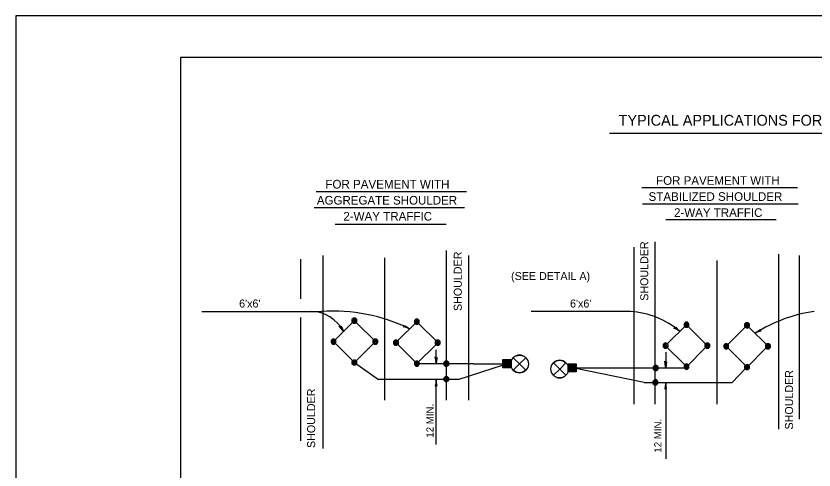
# Model space of a CAD drawing. Extents: x 0 to 2.83, y 0 to 1.83.
# Drawn here: x 0 to 0.807, y 1.374 to 1.833 of the extents above; entities that cross this region are included whole.
import ezdxf

# ---------------------------------------------------------------- set-up
doc = ezdxf.new("R2010")
doc.units = 0
for name, color, linetype in [('RD_Pr_Roadway_Dimensions', 7, 'Continuous'), ('RD_Pr_Roadway_Notes', 7, 'Continuous'), ('SH_General_Details', 7, 'Continuous'), ('SH_Printer_Plotting_Border', 7, 'Continuous')]:
    doc.layers.add(name, color=color, linetype=linetype)

msp = doc.modelspace()

# ---------------------------------------------------------------- linework, layer by layer
at = {"layer": 'RD_Pr_Roadway_Dimensions'}
for p, q in [((0.42474, 1.48201), (0.42474, 1.49591)), ((0.65673, 1.49366), (0.65673, 1.4778)), ((0.42474, 1.40011), (0.42474, 1.46588)), ((0.65673, 1.46299), (0.65673, 1.38574))]:
    msp.add_line(p, q, dxfattribs=at)
for points in [[(0.4247, 1.48813), (0.42559, 1.48796), (0.42519, 1.48532), (0.42474, 1.48201), (0.4243, 1.48559), (0.42371, 1.48871), (0.4247, 1.48813), (0.42528, 1.48791), (0.42474, 1.48425), (0.42403, 1.48822), (0.42483, 1.48764), (0.4247, 1.48599), (0.42447, 1.4876)], [(0.65668, 1.48392), (0.65757, 1.48374), (0.65717, 1.4811), (0.65673, 1.4778), (0.65628, 1.48137), (0.6557, 1.4845), (0.65668, 1.48392), (0.65726, 1.48369), (0.65673, 1.48003), (0.65601, 1.48401), (0.65682, 1.48343), (0.65668, 1.48177), (0.65646, 1.48338)], [(0.42465, 1.45967), (0.42559, 1.4599), (0.42519, 1.46249), (0.42474, 1.46588), (0.42425, 1.46231), (0.42372, 1.45909), (0.42465, 1.45967), (0.42528, 1.45994), (0.42474, 1.4636), (0.42403, 1.45963), (0.42483, 1.46021), (0.4247, 1.46186), (0.42448, 1.46025)], [(0.65664, 1.45678), (0.65758, 1.457), (0.65717, 1.45959), (0.65673, 1.46299), (0.65624, 1.45941), (0.6557, 1.45619), (0.65664, 1.45678), (0.65726, 1.45704), (0.65673, 1.46071), (0.65601, 1.45673), (0.65682, 1.45731), (0.65668, 1.45896), (0.65646, 1.45736)]]:
    msp.add_lwpolyline(points, dxfattribs=at)
at = {"layer": 'RD_Pr_Roadway_Notes'}
for p, q in [((0.59973, 1.71489), (1.18068, 1.71489)), ((0.30334, 1.65588), (0.45523, 1.65588)), ((0.63264, 1.66002), (0.78995, 1.66002)), ((0.30144, 1.63975), (0.45333, 1.63975)), ((0.63335, 1.64343), (0.79066, 1.64343)), ((0.32262, 1.62288), (0.43467, 1.62288)), ((0.65684, 1.62776), (0.7682, 1.62776)), ((0.18783, 1.5348), (0.30896, 1.5348)), ((0.62098, 1.5348), (0.52059, 1.5348))]:
    msp.add_line(p, q, dxfattribs=at)
for points in [[(0.32771, 1.51986), (0.32855, 1.52019), (0.32964, 1.51776), (0.33105, 1.51473), (0.32874, 1.5175), (0.32657, 1.51982), (0.32771, 1.51986), (0.32832, 1.51999), (0.32984, 1.51661), (0.32709, 1.51957), (0.32809, 1.51952), (0.32886, 1.51806), (0.32781, 1.51929)], [(0.39224, 1.51978), (0.39277, 1.52052), (0.395, 1.51906), (0.39783, 1.51728), (0.39439, 1.51836), (0.3913, 1.51913), (0.39224, 1.51978), (0.39268, 1.52022), (0.39579, 1.51821), (0.39188, 1.51921), (0.39274, 1.5197), (0.39419, 1.51889), (0.39263, 1.51935)], [(0.66611, 1.51832), (0.6668, 1.51891), (0.66863, 1.51697), (0.67096, 1.51458), (0.66787, 1.51643), (0.66505, 1.5179), (0.66611, 1.51832), (0.66665, 1.51864), (0.6692, 1.51596), (0.66563, 1.51784), (0.66658, 1.51812), (0.6678, 1.517), (0.6664, 1.51781)], [(0.75247, 1.51581), (0.75276, 1.51494), (0.75026, 1.514), (0.74716, 1.51277), (0.75006, 1.51491), (0.7525, 1.51695), (0.75247, 1.51581), (0.75256, 1.51519), (0.74911, 1.51386), (0.75222, 1.51644), (0.75211, 1.51545), (0.7506, 1.51476), (0.7519, 1.51574)]]:
    msp.add_lwpolyline(points, dxfattribs=at)
for centre, radius, start, end in [((0.31953, 1.35407), 0.18102, 64.37181, 93.34761), ((0.61472, 1.44741), 0.08761, 50.06032, 85.90486), ((0.83063, 1.37872), 0.15791, 98.74648, 121.91074)]:
    msp.add_arc(centre, radius, start, end, dxfattribs=at)
msp.add_ellipse((0.29989, 1.4977), major_axis=(-0.01802, 0.03296), ratio=0.945494, start_param=4.712389, end_param=5.793219, dxfattribs=at)
at = {"layer": 'SH_General_Details'}
for p, q in [((-0.00001, 1.83333), (-0.00001, 0)), ((2.83333, 1.83333), (-0.00001, 1.83333)), ((0.62495, 1.44094), (0.62495, 1.59982)), ((0.64617, 1.47978), (0.64617, 1.60495)), ((0.31045, 1.39616), (0.31045, 1.59126)), ((0.43517, 1.44495), (0.43517, 1.59619)), ((0.45767, 1.44495), (0.45767, 1.59128)), ((0.77088, 1.41572), (0.77088, 1.5925)), ((0.79206, 1.42598), (0.79206, 1.59128)), ((0.28799, 1.54733), (0.28799, 1.58758)), ((0.37279, 1.44495), (0.37279, 1.58881)), ((0.70855, 1.44094), (0.70855, 1.58637)), ((0.28799, 1.40409), (0.28799, 1.52876)), ((0.50269, 1.48795), (0.50899, 1.48163)), ((0.50899, 1.48163), (0.51531, 1.48793)), ((0.3421, 1.48309), (0.36634, 1.46588)), ((0.40514, 1.48201), (0.46207, 1.48201)), ((0.44696, 1.46588), (0.4948, 1.48152)), ((0.50899, 1.48163), (0.50267, 1.47533)), ((0.51529, 1.47531), (0.50899, 1.48163)), ((0.54958, 1.47654), (0.54327, 1.47024)), ((0.54328, 1.48286), (0.54958, 1.47654)), ((0.54958, 1.47654), (0.5559, 1.48284)), ((0.55588, 1.47023), (0.54958, 1.47654)), ((0.63492, 1.46303), (0.56251, 1.47777)), ((0.56712, 1.47782), (0.60174, 1.47782)), ((0.60174, 1.4778), (0.64427, 1.4778)), ((0.64803, 1.4778), (0.67595, 1.4778)), ((0.724, 1.46303), (0.7369, 1.47679)), ((0.64617, 1.46493), (0.64617, 1.4761)), ((0.44696, 1.46588), (0.36634, 1.46588)), ((0.63492, 1.46303), (0.64418, 1.46303)), ((0.64617, 1.44094), (0.64617, 1.46117)), ((0.64807, 1.46303), (0.724, 1.46303))]:
    msp.add_line(p, q, dxfattribs=at)
msp.add_lwpolyline([(0.16666, 1.79167), (2.79166, 1.79167), (2.79166, 0.04167), (0.16666, 0.04167)], close=True, dxfattribs=at)
for points in [[(0.3421, 1.48309), (0.3615, 1.50249), (0.3622, 1.50179), (0.36431, 1.50179), (0.36572, 1.50319), (0.36572, 1.50534), (0.36431, 1.50675), (0.3622, 1.50675), (0.36079, 1.50534), (0.36079, 1.50319), (0.3615, 1.50249), (0.36431, 1.50249), (0.36501, 1.50534), (0.36257, 1.50638), (0.3615, 1.50394), (0.36398, 1.50357), (0.36398, 1.50497), (0.3629, 1.50534), (0.36187, 1.50286), (0.36327, 1.50427), (0.34383, 1.52367), (0.34454, 1.52437), (0.34454, 1.52648), (0.34313, 1.52789), (0.34106, 1.52789), (0.33961, 1.52648), (0.33961, 1.52437), (0.34106, 1.52296), (0.34313, 1.52296), (0.34383, 1.52367), (0.34383, 1.52648), (0.34106, 1.52718), (0.34036, 1.52437), (0.3428, 1.5233), (0.3428, 1.52615), (0.34139, 1.52615), (0.34176, 1.52437), (0.3435, 1.52404), (0.3421, 1.52545), (0.3227, 1.50605), (0.32199, 1.50675), (0.31988, 1.50675), (0.31844, 1.50534), (0.31844, 1.50319), (0.31988, 1.50179), (0.32199, 1.50179), (0.3227, 1.50249), (0.3234, 1.50319), (0.3234, 1.50534), (0.3227, 1.50605), (0.31988, 1.50605), (0.31918, 1.50319), (0.32166, 1.50212), (0.3227, 1.50464), (0.32059, 1.50534), (0.32059, 1.50319), (0.32129, 1.50319), (0.32199, 1.50534), (0.32096, 1.50427), (0.34036, 1.48487), (0.33961, 1.48416), (0.33961, 1.48201), (0.34106, 1.48061), (0.34313, 1.48061), (0.34454, 1.48201), (0.34454, 1.48416), (0.34313, 1.48557), (0.34106, 1.48557), (0.34036, 1.48487), (0.34036, 1.48201), (0.34313, 1.48131), (0.34383, 1.48416), (0.34106, 1.48487), (0.34139, 1.48239), (0.3428, 1.48239), (0.34247, 1.48416), (0.34069, 1.48454), (0.3421, 1.48309)], [(0.40514, 1.48201), (0.42454, 1.50142), (0.42524, 1.50071), (0.42739, 1.50071), (0.4288, 1.50212), (0.4288, 1.50427), (0.42739, 1.50567), (0.42524, 1.50567), (0.42383, 1.50427), (0.42383, 1.50212), (0.42454, 1.50142), (0.42739, 1.50142), (0.42809, 1.50427), (0.42565, 1.50534), (0.42454, 1.50286), (0.42706, 1.50249), (0.42706, 1.50394), (0.42598, 1.50427), (0.42491, 1.50179), (0.42636, 1.50319), (0.40696, 1.52259), (0.40766, 1.5233), (0.40766, 1.52545), (0.40625, 1.52685), (0.4041, 1.52685), (0.4027, 1.52545), (0.4027, 1.5233), (0.4041, 1.52189), (0.40625, 1.52189), (0.40696, 1.52259), (0.40696, 1.52545), (0.4041, 1.52615), (0.4034, 1.5233), (0.40588, 1.52222), (0.40588, 1.52508), (0.40443, 1.52508), (0.40481, 1.5233), (0.40658, 1.52296), (0.40514, 1.52437), (0.38578, 1.50497), (0.38503, 1.50567), (0.38292, 1.50567), (0.38152, 1.50427), (0.38152, 1.50212), (0.38292, 1.50071), (0.38503, 1.50071), (0.38578, 1.50142), (0.38648, 1.50212), (0.38648, 1.50427), (0.38578, 1.50497), (0.38292, 1.50497), (0.38222, 1.50212), (0.3847, 1.50108), (0.38578, 1.50357), (0.38363, 1.50427), (0.38363, 1.50212), (0.38433, 1.50212), (0.38503, 1.50427), (0.384, 1.50319), (0.4034, 1.48383), (0.4027, 1.48309), (0.4027, 1.48098), (0.4041, 1.47957), (0.40625, 1.47957), (0.40766, 1.48098), (0.40766, 1.48309), (0.40625, 1.48454), (0.4041, 1.48454), (0.4034, 1.48383), (0.4034, 1.48098), (0.40625, 1.48028), (0.40696, 1.48309), (0.4041, 1.48383), (0.40443, 1.48131), (0.40588, 1.48131), (0.40555, 1.48309), (0.40373, 1.48346), (0.40514, 1.48201)], [(0.67768, 1.47891), (0.69707, 1.49831), (0.69778, 1.4976), (0.69993, 1.4976), (0.70134, 1.49901), (0.70134, 1.50116), (0.69993, 1.50257), (0.69778, 1.50257), (0.69637, 1.50116), (0.69637, 1.49901), (0.69707, 1.49831), (0.69993, 1.49831), (0.70063, 1.50116), (0.69819, 1.50224), (0.69707, 1.49975), (0.6996, 1.49938), (0.6996, 1.50083), (0.69852, 1.50116), (0.69745, 1.49868), (0.6989, 1.50009), (0.6795, 1.51948), (0.6802, 1.52019), (0.6802, 1.52234), (0.67879, 1.52375), (0.67664, 1.52375), (0.67523, 1.52234), (0.67523, 1.52019), (0.67664, 1.51878), (0.67879, 1.51878), (0.6795, 1.51948), (0.6795, 1.52234), (0.67664, 1.52304), (0.67594, 1.52019), (0.67842, 1.51911), (0.67842, 1.52197), (0.67697, 1.52197), (0.67734, 1.52019), (0.67912, 1.51986), (0.67768, 1.52126), (0.65832, 1.50186), (0.65757, 1.50257), (0.65546, 1.50257), (0.65406, 1.50116), (0.65406, 1.49901), (0.65546, 1.4976), (0.65757, 1.4976), (0.65832, 1.49831), (0.65902, 1.49901), (0.65902, 1.50116), (0.65832, 1.50186), (0.65546, 1.50186), (0.65476, 1.49901), (0.65724, 1.49797), (0.65832, 1.50046), (0.65617, 1.50116), (0.65617, 1.49901), (0.65687, 1.49901), (0.65757, 1.50116), (0.65654, 1.50009), (0.67594, 1.48073), (0.67523, 1.47998), (0.67523, 1.47787), (0.67664, 1.47647), (0.67879, 1.47647), (0.6802, 1.47787), (0.6802, 1.47998), (0.67879, 1.48143), (0.67664, 1.48143), (0.67594, 1.48073), (0.67594, 1.47787), (0.67879, 1.47717), (0.6795, 1.47998), (0.67664, 1.48073), (0.67697, 1.4782), (0.67842, 1.4782), (0.67809, 1.47998), (0.67627, 1.48035), (0.67768, 1.47891)], [(0.73893, 1.47841), (0.75833, 1.49781), (0.75903, 1.49711), (0.76118, 1.49711), (0.76259, 1.49852), (0.76259, 1.50067), (0.76118, 1.50208), (0.75903, 1.50208), (0.75762, 1.50067), (0.75762, 1.49852), (0.75833, 1.49781), (0.76118, 1.49781), (0.76188, 1.50067), (0.75944, 1.50174), (0.75833, 1.49926), (0.76085, 1.49889), (0.76085, 1.50034), (0.75977, 1.50067), (0.7587, 1.49819), (0.76015, 1.49959), (0.74075, 1.51899), (0.74145, 1.5197), (0.74145, 1.52185), (0.74004, 1.52325), (0.73789, 1.52325), (0.73649, 1.52185), (0.73649, 1.5197), (0.73789, 1.51829), (0.74004, 1.51829), (0.74075, 1.51899), (0.74075, 1.52185), (0.73789, 1.52255), (0.73719, 1.5197), (0.73967, 1.51862), (0.73967, 1.52147), (0.73822, 1.52147), (0.73859, 1.5197), (0.74037, 1.51937), (0.73893, 1.52077), (0.71957, 1.50137), (0.71882, 1.50208), (0.71671, 1.50208), (0.71531, 1.50067), (0.71531, 1.49852), (0.71671, 1.49711), (0.71882, 1.49711), (0.71957, 1.49781), (0.72027, 1.49852), (0.72027, 1.50067), (0.71957, 1.50137), (0.71671, 1.50137), (0.71601, 1.49852), (0.71849, 1.49748), (0.71957, 1.49997), (0.71742, 1.50067), (0.71742, 1.49852), (0.71812, 1.49852), (0.71882, 1.50067), (0.71779, 1.49959), (0.73719, 1.48024), (0.73649, 1.47949), (0.73649, 1.47738), (0.73789, 1.47597), (0.74004, 1.47597), (0.74145, 1.47738), (0.74145, 1.47949), (0.74004, 1.48094), (0.73789, 1.48094), (0.73719, 1.48024), (0.73719, 1.47738), (0.74004, 1.47668), (0.74075, 1.47949), (0.73789, 1.48024), (0.73822, 1.47771), (0.73967, 1.47771), (0.73934, 1.47949), (0.73752, 1.47986), (0.73893, 1.47841)], [(0.43666, 1.48014), (0.43664, 1.48016), (0.43735, 1.48086), (0.43735, 1.48297), (0.43594, 1.48438), (0.43387, 1.48438), (0.43242, 1.48297), (0.43242, 1.48086), (0.43387, 1.47945), (0.43594, 1.47945), (0.43664, 1.48016), (0.43664, 1.48297), (0.43387, 1.48367), (0.43317, 1.48086), (0.43561, 1.47978), (0.43561, 1.48264), (0.4342, 1.48264), (0.43457, 1.48086), (0.43631, 1.48053), (0.43491, 1.48194), (0.43478, 1.48181)], [(0.46207, 1.48192), (0.4922, 1.48192), (0.4922, 1.48601), (0.50043, 1.48601), (0.50043, 1.482)], [(0.50134, 1.48192), (0.50043, 1.48192), (0.50043, 1.47778), (0.4922, 1.47778), (0.4922, 1.48192), (0.49253, 1.48572), (0.5001, 1.48572), (0.5001, 1.47811), (0.49253, 1.47811), (0.49286, 1.48539), (0.49977, 1.48539), (0.49977, 1.47844), (0.49286, 1.47844), (0.49323, 1.48506), (0.49948, 1.48506), (0.49948, 1.47882), (0.49323, 1.47882), (0.49352, 1.48473), (0.49915, 1.48473), (0.49915, 1.47915), (0.49352, 1.47915), (0.49385, 1.4844), (0.49881, 1.4844), (0.49881, 1.47948), (0.49385, 1.47948), (0.49418, 1.48407), (0.49848, 1.48407), (0.49848, 1.47977), (0.49418, 1.47977), (0.49451, 1.48374), (0.49811, 1.48374), (0.49811, 1.4801), (0.49451, 1.4801), (0.49484, 1.48341), (0.49778, 1.48341), (0.49778, 1.48043), (0.49484, 1.48043), (0.49517, 1.48308), (0.49749, 1.48308), (0.49749, 1.48076), (0.49517, 1.48076), (0.49551, 1.48275), (0.49716, 1.48275), (0.49716, 1.48109), (0.49551, 1.48109), (0.49584, 1.48241), (0.49683, 1.48241), (0.49683, 1.48142), (0.496, 1.48142), (0.49617, 1.48208), (0.4965, 1.48208), (0.4965, 1.48175), (0.496, 1.48192)], [(0.55794, 1.47774), (0.55798, 1.47774), (0.55798, 1.48188), (0.56621, 1.48188), (0.56621, 1.47782)], [(0.56712, 1.47782), (0.56621, 1.47782), (0.56621, 1.47373), (0.55798, 1.47373), (0.55798, 1.47782), (0.55831, 1.48163), (0.56588, 1.48163), (0.56588, 1.47402), (0.55831, 1.47402), (0.5586, 1.4813), (0.56555, 1.4813), (0.56555, 1.47435), (0.5586, 1.47435), (0.55893, 1.48093), (0.56522, 1.48093), (0.56522, 1.47468), (0.55893, 1.47468), (0.55926, 1.4806), (0.56489, 1.4806), (0.56489, 1.47501), (0.55926, 1.47501), (0.55963, 1.48027), (0.56456, 1.48027), (0.56456, 1.47534), (0.55963, 1.47534), (0.55997, 1.47997), (0.56423, 1.47997), (0.56423, 1.47567), (0.55997, 1.47567), (0.5603, 1.47964), (0.5639, 1.47964), (0.5639, 1.476), (0.5603, 1.476), (0.56059, 1.47931), (0.56356, 1.47931), (0.56356, 1.47633), (0.56059, 1.47633), (0.56092, 1.47898), (0.56323, 1.47898), (0.56323, 1.47666), (0.56092, 1.47666), (0.56125, 1.47865), (0.5629, 1.47865), (0.5629, 1.477), (0.56125, 1.477), (0.56158, 1.47832), (0.56261, 1.47832), (0.56261, 1.47733), (0.56174, 1.47733), (0.56191, 1.47799), (0.56224, 1.47799), (0.56224, 1.47766), (0.56174, 1.47782)], [(0.64827, 1.47576), (0.64825, 1.47578), (0.64896, 1.47648), (0.64896, 1.47859), (0.64755, 1.48), (0.64548, 1.48), (0.64403, 1.47859), (0.64403, 1.47648), (0.64548, 1.47508), (0.64755, 1.47508), (0.64825, 1.47578), (0.64825, 1.47859), (0.64548, 1.4793), (0.64478, 1.47648), (0.64722, 1.47541), (0.64722, 1.47826), (0.64581, 1.47826), (0.64618, 1.47648), (0.64792, 1.47615), (0.64651, 1.47756), (0.64639, 1.47743)], [(0.43666, 1.46453), (0.43664, 1.46454), (0.43735, 1.46524), (0.43735, 1.46735), (0.43594, 1.46876), (0.43387, 1.46876), (0.43242, 1.46735), (0.43242, 1.46524), (0.43387, 1.46384), (0.43594, 1.46384), (0.43664, 1.46454), (0.43664, 1.46735), (0.43387, 1.46806), (0.43317, 1.46524), (0.43561, 1.46417), (0.43561, 1.46702), (0.4342, 1.46702), (0.43457, 1.46524), (0.43631, 1.46491), (0.43491, 1.46632), (0.43478, 1.46619)], [(0.64799, 1.46125), (0.64798, 1.46126), (0.64868, 1.46196), (0.64868, 1.46407), (0.64728, 1.46548), (0.64521, 1.46548), (0.64376, 1.46407), (0.64376, 1.46196), (0.64521, 1.46056), (0.64728, 1.46056), (0.64798, 1.46126), (0.64798, 1.46407), (0.64521, 1.46478), (0.6445, 1.46196), (0.64695, 1.46089), (0.64695, 1.46374), (0.64554, 1.46374), (0.64591, 1.46196), (0.64765, 1.46163), (0.64624, 1.46304), (0.64611, 1.46291)]]:
    msp.add_lwpolyline(points, dxfattribs=at)
for centre in [(0.50899, 1.48163), (0.54958, 1.47654)]:
    msp.add_circle(centre, 0.00892, dxfattribs=at)
for centre, start, end in [((0.50899, 1.48163), 44.92708, 134.92569), ((0.54958, 1.47654), 44.92708, 134.92569), ((0.50899, 1.48163), 224.91904, 314.92569), ((0.54958, 1.47654), 224.91904, 314.92569)]:
    msp.add_arc(centre, 0.00892, start, end, dxfattribs=at)
at = {"layer": 'SH_Printer_Plotting_Border'}
msp.add_lwpolyline([(-0.00001, 0), (2.83333, 0), (2.83333, 1.83333), (-0.00001, 1.83333)], close=True, dxfattribs=at)

# ---------------------------------------------------------------- texts
at = {"layer": 'RD_Pr_Roadway_Dimensions'}
for p in [(0.42208, 1.40449), (0.65236, 1.38938)]:
    msp.add_text(' 12 MIN.', height=0.007282, rotation=90, dxfattribs=at).set_placement(p)
at = {"layer": 'RD_Pr_Roadway_Notes'}
for s, height, p in [('TYPICAL APPLICATIONS FOR ', 0.0109076, (0.6091, 1.72246)), ('FOR PAVEMENT WITH', 0.0087114, (0.647, 1.66271)), ('FOR PAVEMENT WITH', 0.0087486, (0.31273, 1.65895)), ('STABILIZED SHOULDER', 0.0087486, (0.63936, 1.64645)), ('AGGREGATE SHOULDER', 0.0087114, (0.30412, 1.64273)), ('2-WAY TRAFFIC', 0.0087114, (0.66514, 1.63028)), ('2-WAY TRAFFIC', 0.0087486, (0.33088, 1.62652)), ('(SEE DETAIL A)', 0.0080815, (0.50043, 1.56647)), ("6'x6'", 0.008086, (0.22554, 1.53867)), ("6'x6'", 0.008086, (0.56002, 1.53867))]:
    msp.add_text(s, height=height, dxfattribs=at).set_placement(p)
for p in [(0.63907, 1.54553), (0.45057, 1.53517), (0.78542, 1.41543), (0.30237, 1.39675)]:
    msp.add_text('SHOULDER', height=0.008082, rotation=90, dxfattribs=at).set_placement(p)

doc.saveas('drawing.dxf')
